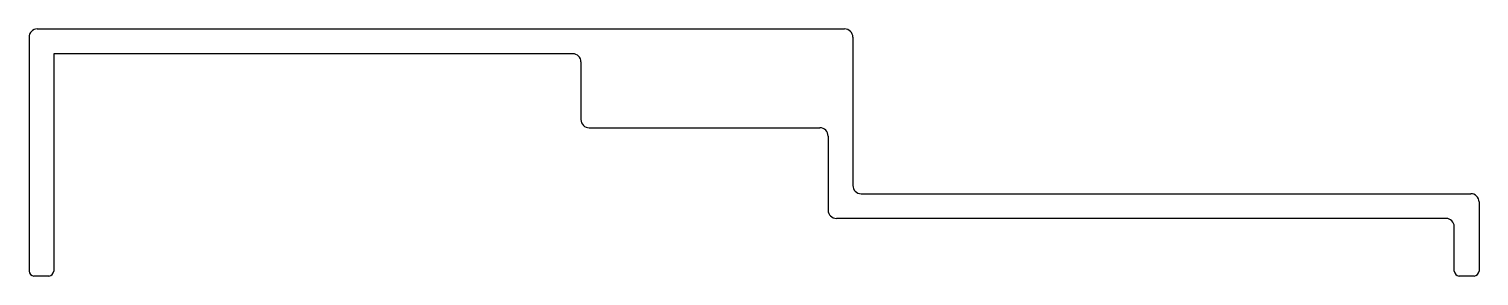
# Model space of a CAD drawing. Extents: x 1052.8 to 1140.8, y 586.2 to 601.2.
import ezdxf

# ---------------------------------------------------------------- set-up
doc = ezdxf.new("R2010")
doc.units = 0
doc.layers.get('0').update_dxf_attribs({"linetype": 'CONTINUOUS'})

msp = doc.modelspace()

# ---------------------------------------------------------------- linework, layer by layer
for p, q in [((1053.303, 601.16), (1102.303, 601.16)), ((1052.803, 600.66), (1052.803, 586.46)), ((1102.803, 600.66), (1102.803, 591.66)), ((1054.303, 599.66), (1054.303, 586.46)), ((1085.803, 599.66), (1054.303, 599.66)), ((1086.303, 599.16), (1086.303, 595.66)), ((1086.803, 595.16), (1100.803, 595.16)), ((1101.303, 594.66), (1101.303, 590.16)), ((1103.303, 591.16), (1140.303, 591.16)), ((1140.803, 590.66), (1140.803, 586.46)), ((1138.803, 589.66), (1101.803, 589.66)), ((1139.303, 586.46), (1139.303, 589.16)), ((1054.003, 586.16), (1053.103, 586.16)), ((1140.503, 586.16), (1139.603, 586.16))]:
    msp.add_line(p, q)
for centre, radius, start, end in [((1053.303, 600.66), 0.5, 90, 180), ((1102.303, 600.66), 0.5, 0, 90), ((1085.803, 599.16), 0.5, 0, 90), ((1086.803, 595.66), 0.5, 180, 270), ((1100.803, 594.66), 0.5, 0, 90), ((1103.303, 591.66), 0.5, 180, 270), ((1140.303, 590.66), 0.5, 0, 90), ((1101.803, 590.16), 0.5, 180, 270), ((1138.803, 589.16), 0.5, 0, 90), ((1053.103, 586.46), 0.3, 180, 270), ((1054.003, 586.46), 0.3, 270, 0), ((1139.603, 586.46), 0.3, 180, 270), ((1140.503, 586.46), 0.3, 270, 0)]:
    msp.add_arc(centre, radius, start, end)

doc.saveas('drawing.dxf')
